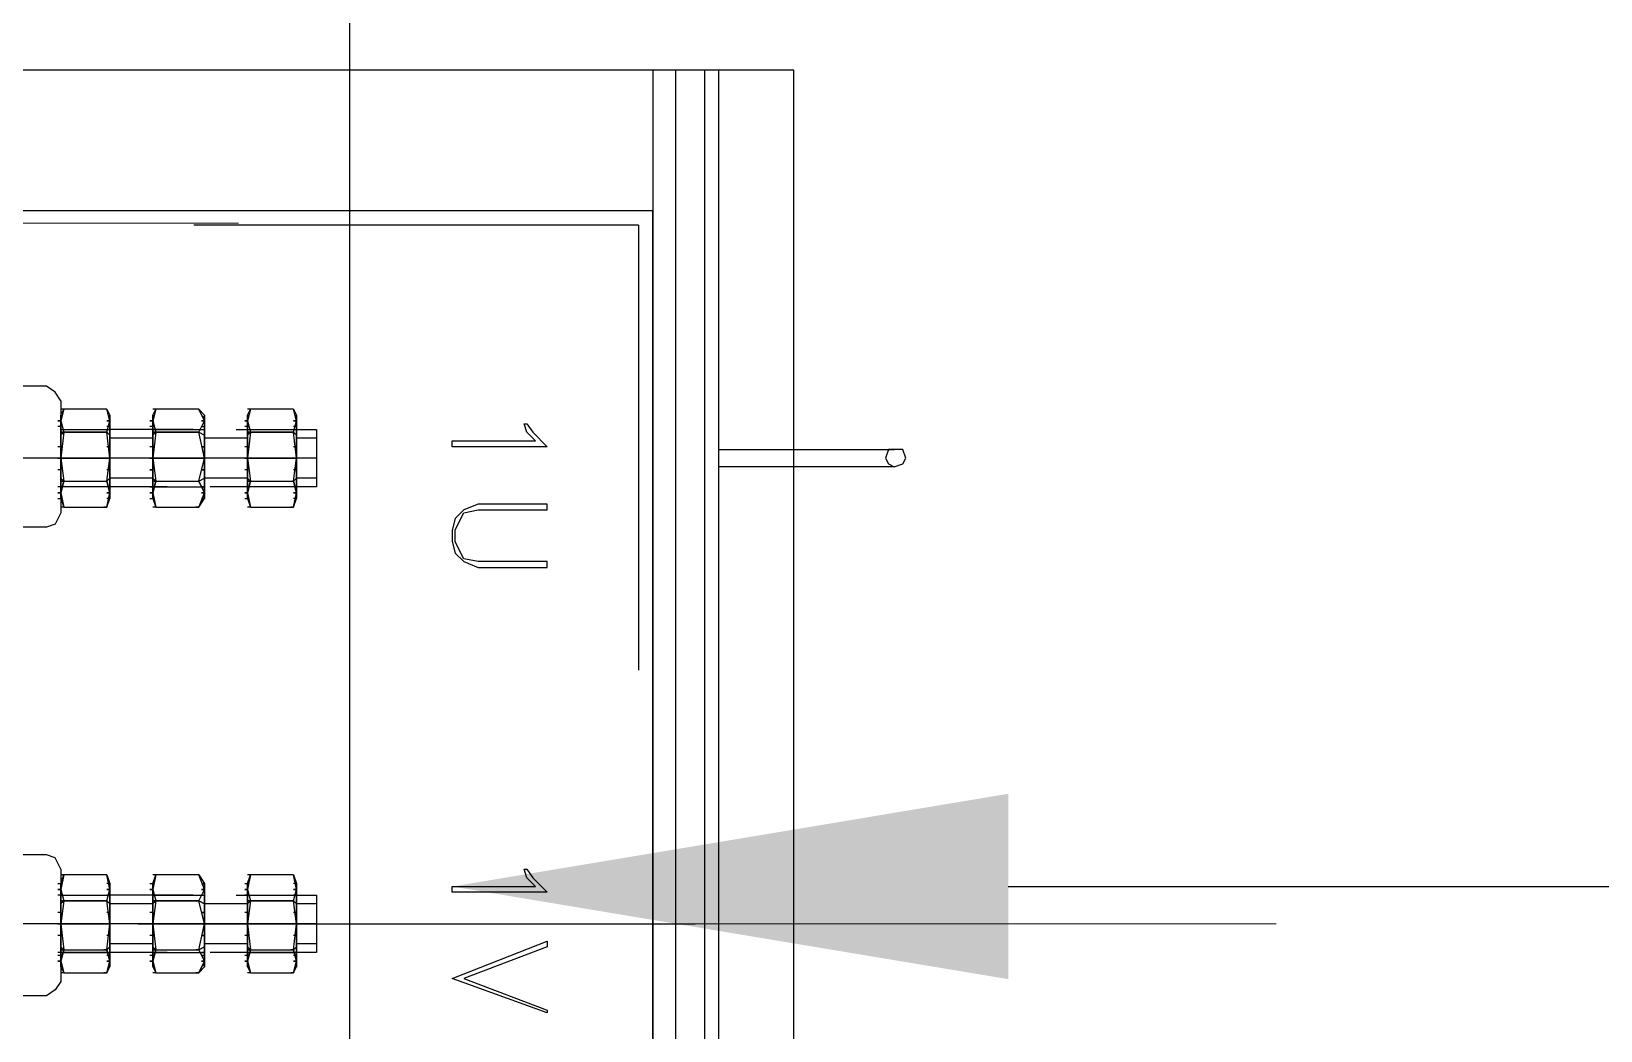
# Model space of a CAD drawing. Header units: metres. Extents: x 532315 to 532639, y 2674519 to 2674914.
# Drawn here: x 532472.6417 to 532472.9945, y 2674737.8786 to 2674738.1032 of the extents above; entities that cross this region are included whole.
import ezdxf

# ---------------------------------------------------------------- set-up
doc = ezdxf.new("R2010")
doc.units = ezdxf.units.M
doc.header["$MEASUREMENT"] = 0
doc.linetypes.add('CENTER2', pattern=[1.125, 0.75, -0.125, 0.125, -0.125])
doc.linetypes.add('PDF_IMPORT', pattern=[1, 0.8, -0.2])
doc.layers.add('IDT', color=7, linetype='Continuous')

# ---------------------------------------------------------------- blocks, each defined once
blk = doc.blocks.new('IDT')
at = {"layer": 'IDT', "color": 7}
blk.add_line((26.60598, 21.66041), (26.60598, 20.86041), dxfattribs=at)
at = {"layer": 'IDT', "color": 0, "lineweight": 25}
for p, q in [((26.50618, 21.45232), (26.50618, 21.0685)), ((26.52298, 21.45232), (26.52298, 21.0685)), ((26.52621, 21.0685), (26.52621, 21.45232)), ((26.53267, 21.45232), (26.53267, 21.0685)), ((26.53784, 21.0685), (26.53784, 21.45232)), ((26.53784, 21.4213), (26.53784, 21.10016)), ((26.56161, 21.27979), (26.56161, 21.28044)), ((26.56161, 21.28044), (26.58294, 21.27269)), ((26.58035, 21.27269), (26.56161, 21.27979)), ((26.67224, 21.27527), (26.67418, 21.27656)), ((26.67418, 21.27656), (26.68387, 21.27656)), ((26.58294, 21.27269), (26.56161, 21.26429)), ((26.56161, 21.26558), (26.58035, 21.27269)), ((26.67095, 21.27333), (26.67224, 21.27527)), ((26.67095, 21.26429), (26.67095, 21.27333)), ((26.61861, 21.27139), (26.61796, 21.26881)), ((26.61796, 21.26881), (26.61861, 21.27139)), ((26.61861, 21.27139), (26.61796, 21.2701)), ((26.61796, 21.2701), (26.61796, 21.26946)), ((26.61796, 21.26881), (26.61796, 21.2701)), ((26.61796, 21.2701), (26.61796, 21.26881)), ((26.61796, 21.2701), (26.61796, 21.26946)), ((26.61796, 21.26881), (26.61861, 21.26622)), ((26.61861, 21.26622), (26.61796, 21.26881)), ((26.61796, 21.26558), (26.61796, 21.26881)), ((26.61796, 21.26881), (26.61796, 21.26558)), ((26.61861, 21.26881), (26.61796, 21.26881)), ((26.61796, 21.26881), (26.61861, 21.26881)), ((26.6283, 21.27139), (26.61861, 21.27139)), ((26.61861, 21.27139), (26.61926, 21.27139)), ((26.62895, 21.26881), (26.6283, 21.27139)), ((26.62895, 21.2701), (26.6283, 21.27139)), ((26.6283, 21.27139), (26.62895, 21.26881)), ((26.6283, 21.27139), (26.62895, 21.27139)), ((26.6283, 21.26622), (26.62895, 21.26881)), ((26.62895, 21.26881), (26.6283, 21.26622)), ((26.62895, 21.26946), (26.62895, 21.2701)), ((26.62895, 21.26881), (26.62895, 21.2701)), ((26.62895, 21.2701), (26.62895, 21.26881)), ((26.62895, 21.2701), (26.62895, 21.26946)), ((26.62895, 21.26558), (26.62895, 21.26881)), ((26.62895, 21.26881), (26.62895, 21.26558)), ((26.62959, 21.26881), (26.62895, 21.26881)), ((26.62895, 21.26881), (26.62959, 21.26881)), ((26.63993, 21.27139), (26.63864, 21.26881)), ((26.63864, 21.26881), (26.63993, 21.27139)), ((26.63993, 21.27139), (26.63864, 21.2701)), ((26.63864, 21.26881), (26.63864, 21.2701)), ((26.63864, 21.2701), (26.63864, 21.26881)), ((26.63864, 21.26946), (26.63929, 21.2701)), ((26.63929, 21.2701), (26.63864, 21.26946)), ((26.63864, 21.26881), (26.63993, 21.26622)), ((26.63993, 21.26622), (26.63864, 21.26881)), ((26.63864, 21.26558), (26.63864, 21.26881)), ((26.63864, 21.26881), (26.63864, 21.26558)), ((26.63929, 21.26881), (26.63864, 21.26881)), ((26.63864, 21.26881), (26.63929, 21.26881)), ((26.64962, 21.27139), (26.63993, 21.27139)), ((26.63993, 21.27139), (26.64058, 21.27139)), ((26.65027, 21.26881), (26.64962, 21.27139)), ((26.65027, 21.2701), (26.64962, 21.27139)), ((26.64962, 21.27139), (26.65027, 21.26881)), ((26.64962, 21.27139), (26.65027, 21.27139)), ((26.64962, 21.26622), (26.65027, 21.26881)), ((26.65027, 21.26881), (26.64962, 21.26622)), ((26.65027, 21.26946), (26.65027, 21.2701)), ((26.65027, 21.26881), (26.65027, 21.2701)), ((26.65027, 21.2701), (26.65027, 21.26881)), ((26.65027, 21.2701), (26.65027, 21.26946)), ((26.65027, 21.26558), (26.65027, 21.26881)), ((26.65027, 21.26881), (26.65027, 21.26558)), ((26.65092, 21.26881), (26.65027, 21.26881)), ((26.65027, 21.26881), (26.65092, 21.26881)), ((26.66061, 21.27139), (26.65996, 21.26881)), ((26.65996, 21.26881), (26.66061, 21.27139)), ((26.66061, 21.27139), (26.65996, 21.2701)), ((26.65996, 21.2701), (26.65996, 21.26946)), ((26.65996, 21.26881), (26.65996, 21.2701)), ((26.65996, 21.2701), (26.65996, 21.26881)), ((26.65996, 21.2701), (26.65996, 21.26946)), ((26.65996, 21.26881), (26.66061, 21.26622)), ((26.66061, 21.26622), (26.65996, 21.26881)), ((26.65996, 21.26558), (26.65996, 21.26881)), ((26.65996, 21.26881), (26.65996, 21.26558)), ((26.66061, 21.26881), (26.65996, 21.26881)), ((26.65996, 21.26881), (26.66061, 21.26881)), ((26.6703, 21.27139), (26.66061, 21.27139)), ((26.66061, 21.27139), (26.66126, 21.27139)), ((26.67095, 21.26881), (26.6703, 21.27139)), ((26.67095, 21.2701), (26.6703, 21.27139)), ((26.6703, 21.27139), (26.67095, 21.26881)), ((26.6703, 21.27139), (26.67095, 21.27139)), ((26.6703, 21.26622), (26.67095, 21.26881)), ((26.67095, 21.26881), (26.6703, 21.26622)), ((26.67095, 21.26946), (26.67095, 21.2701)), ((26.67095, 21.26881), (26.67095, 21.2701)), ((26.67095, 21.2701), (26.67095, 21.26881)), ((26.67095, 21.2701), (26.67095, 21.26946)), ((26.67095, 21.26558), (26.67095, 21.26881)), ((26.67095, 21.26881), (26.67095, 21.26558)), ((26.67159, 21.26881), (26.67095, 21.26881)), ((26.67095, 21.26881), (26.67159, 21.26881)), ((26.56161, 21.26429), (26.56161, 21.26558)), ((26.61344, 21.25395), (26.61344, 21.26687)), ((26.61344, 21.26687), (26.63735, 21.26687)), ((26.61796, 21.26752), (26.61861, 21.26752)), ((26.61796, 21.26752), (26.61861, 21.26752)), ((26.61796, 21.26687), (26.61796, 21.26622)), ((26.61796, 21.26622), (26.61796, 21.26687)), ((26.62895, 21.26687), (26.61796, 21.26687)), ((26.61796, 21.26687), (26.61861, 21.26687)), ((26.61861, 21.26622), (26.61796, 21.26041)), ((26.61861, 21.26622), (26.61796, 21.26041)), ((26.61796, 21.26622), (26.61796, 21.26364)), ((26.61796, 21.26364), (26.61796, 21.26622)), ((26.61796, 21.26558), (26.61861, 21.26622)), ((26.61861, 21.26622), (26.61796, 21.26558)), ((26.61796, 21.26041), (26.61796, 21.26558)), ((26.61796, 21.26558), (26.61796, 21.26041)), ((26.6283, 21.26622), (26.61861, 21.26622)), ((26.6283, 21.26622), (26.61861, 21.26622)), ((26.61861, 21.26622), (26.61926, 21.26622)), ((26.62895, 21.26041), (26.6283, 21.26622)), ((26.62895, 21.26041), (26.6283, 21.26622)), ((26.6283, 21.26622), (26.62895, 21.26558)), ((26.6283, 21.26622), (26.62895, 21.26558)), ((26.62895, 21.26622), (26.6283, 21.26622)), ((26.6283, 21.26622), (26.62895, 21.26622)), ((26.62895, 21.26752), (26.62959, 21.26752)), ((26.62895, 21.26752), (26.62959, 21.26752)), ((26.62895, 21.26622), (26.62895, 21.26687)), ((26.62895, 21.26687), (26.62895, 21.26622)), ((26.62895, 21.26687), (26.62959, 21.26687)), ((26.62895, 21.26364), (26.62895, 21.26622)), ((26.62895, 21.26622), (26.62895, 21.26364)), ((26.62895, 21.26041), (26.62895, 21.26558)), ((26.62895, 21.26558), (26.62895, 21.26041)), ((26.63864, 21.26752), (26.63929, 21.26752)), ((26.63929, 21.26752), (26.63864, 21.26752)), ((26.63864, 21.26687), (26.63864, 21.26622)), ((26.63864, 21.26622), (26.63864, 21.26687)), ((26.65027, 21.26687), (26.63864, 21.26687)), ((26.63864, 21.26687), (26.63929, 21.26687)), ((26.63993, 21.26622), (26.63864, 21.26041)), ((26.63993, 21.26622), (26.63864, 21.26041)), ((26.63864, 21.26622), (26.63864, 21.26364)), ((26.63864, 21.26364), (26.63864, 21.26622)), ((26.63864, 21.26558), (26.63993, 21.26622)), ((26.63993, 21.26622), (26.63864, 21.26558)), ((26.63864, 21.26041), (26.63864, 21.26558)), ((26.63864, 21.26558), (26.63864, 21.26041)), ((26.64962, 21.26622), (26.63993, 21.26622)), ((26.64962, 21.26622), (26.63993, 21.26622)), ((26.63993, 21.26622), (26.64058, 21.26622)), ((26.64704, 21.26687), (26.67095, 21.26687)), ((26.65027, 21.26041), (26.64962, 21.26622)), ((26.65027, 21.26041), (26.64962, 21.26622)), ((26.64962, 21.26622), (26.65027, 21.26558)), ((26.64962, 21.26622), (26.65027, 21.26558)), ((26.65027, 21.26622), (26.64962, 21.26622)), ((26.64962, 21.26622), (26.65027, 21.26622)), ((26.65027, 21.26752), (26.65092, 21.26752)), ((26.65027, 21.26752), (26.65092, 21.26752)), ((26.65027, 21.26622), (26.65027, 21.26687)), ((26.65027, 21.26687), (26.65027, 21.26622)), ((26.65027, 21.26687), (26.65092, 21.26687)), ((26.65027, 21.26364), (26.65027, 21.26622)), ((26.65027, 21.26622), (26.65027, 21.26364)), ((26.65027, 21.26041), (26.65027, 21.26558)), ((26.65027, 21.26558), (26.65027, 21.26041)), ((26.65996, 21.26752), (26.66061, 21.26752)), ((26.65996, 21.26752), (26.66061, 21.26752)), ((26.65996, 21.26687), (26.65996, 21.26622)), ((26.65996, 21.26622), (26.65996, 21.26687)), ((26.67095, 21.26687), (26.65996, 21.26687)), ((26.65996, 21.26687), (26.66061, 21.26687)), ((26.66061, 21.26622), (26.65996, 21.26041)), ((26.66061, 21.26622), (26.65996, 21.26041)), ((26.65996, 21.26622), (26.65996, 21.26364)), ((26.65996, 21.26364), (26.65996, 21.26622)), ((26.65996, 21.26558), (26.66061, 21.26622)), ((26.66061, 21.26622), (26.65996, 21.26558)), ((26.65996, 21.26041), (26.65996, 21.26558)), ((26.65996, 21.26558), (26.65996, 21.26041)), ((26.6703, 21.26622), (26.66061, 21.26622)), ((26.6703, 21.26622), (26.66061, 21.26622)), ((26.66061, 21.26622), (26.66126, 21.26622)), ((26.67095, 21.26041), (26.6703, 21.26622)), ((26.67095, 21.26041), (26.6703, 21.26622)), ((26.6703, 21.26622), (26.67095, 21.26558)), ((26.6703, 21.26622), (26.67095, 21.26558)), ((26.67095, 21.26622), (26.6703, 21.26622)), ((26.6703, 21.26622), (26.67095, 21.26622)), ((26.67095, 21.26752), (26.67159, 21.26752)), ((26.67095, 21.26752), (26.67159, 21.26752)), ((26.67095, 21.26622), (26.67095, 21.26687)), ((26.67095, 21.26687), (26.67095, 21.26622)), ((26.67095, 21.26687), (26.67159, 21.26687)), ((26.67095, 21.26364), (26.67095, 21.26622)), ((26.67095, 21.26622), (26.67095, 21.26364)), ((26.67095, 21.26041), (26.67095, 21.26558)), ((26.67095, 21.26558), (26.67095, 21.26041)), ((26.61344, 21.26493), (26.61796, 21.26493)), ((26.61796, 21.26364), (26.61796, 21.26041)), ((26.61796, 21.26041), (26.61796, 21.26364)), ((26.61796, 21.26299), (26.61861, 21.26299)), ((26.62895, 21.26493), (26.63864, 21.26493)), ((26.62895, 21.26041), (26.62895, 21.26364)), ((26.62895, 21.26364), (26.62895, 21.26041)), ((26.62895, 21.26299), (26.62959, 21.26299)), ((26.62895, 21.26299), (26.62959, 21.26299)), ((26.63864, 21.26364), (26.63864, 21.26041)), ((26.63864, 21.26041), (26.63864, 21.26364)), ((26.63929, 21.26299), (26.63864, 21.26299)), ((26.63864, 21.26299), (26.63929, 21.26299)), ((26.65027, 21.26493), (26.65996, 21.26493)), ((26.65027, 21.26041), (26.65027, 21.26364)), ((26.65027, 21.26364), (26.65027, 21.26041)), ((26.65027, 21.26299), (26.65092, 21.26299)), ((26.65027, 21.26299), (26.65092, 21.26299)), ((26.65996, 21.26364), (26.65996, 21.26041)), ((26.65996, 21.26041), (26.65996, 21.26364)), ((26.65996, 21.26299), (26.66061, 21.26299)), ((26.67095, 21.26041), (26.67095, 21.26364)), ((26.67095, 21.26364), (26.67095, 21.26041)), ((26.67095, 21.26299), (26.67159, 21.26299)), ((26.67095, 21.26299), (26.67159, 21.26299)), ((26.61796, 21.26041), (26.61861, 21.25524)), ((26.61796, 21.26041), (26.61861, 21.25524)), ((26.61796, 21.25589), (26.61796, 21.26041)), ((26.61796, 21.26041), (26.61796, 21.25589)), ((26.61796, 21.26041), (26.61796, 21.25718)), ((26.61796, 21.25718), (26.61796, 21.26041)), ((26.61796, 21.26041), (26.62895, 21.26041)), ((26.62895, 21.26041), (26.61796, 21.26041)), ((26.61796, 21.26041), (26.61861, 21.26041)), ((26.6283, 21.25524), (26.62895, 21.26041)), ((26.6283, 21.25524), (26.62895, 21.26041)), ((26.62895, 21.26041), (26.62895, 21.25589)), ((26.62895, 21.25589), (26.62895, 21.26041)), ((26.62895, 21.25718), (26.62895, 21.26041)), ((26.62895, 21.26041), (26.62895, 21.25718)), ((26.62959, 21.26041), (26.62895, 21.26041)), ((26.62895, 21.26041), (26.62959, 21.26041)), ((26.63864, 21.26041), (26.63993, 21.25524)), ((26.63864, 21.26041), (26.63993, 21.25524)), ((26.63864, 21.25589), (26.63864, 21.26041)), ((26.63864, 21.26041), (26.63864, 21.25589)), ((26.63864, 21.26041), (26.63864, 21.25718)), ((26.63864, 21.25718), (26.63864, 21.26041)), ((26.63864, 21.26041), (26.65027, 21.26041)), ((26.65027, 21.26041), (26.63864, 21.26041)), ((26.63864, 21.26041), (26.63929, 21.26041)), ((26.64962, 21.25524), (26.65027, 21.26041)), ((26.64962, 21.25524), (26.65027, 21.26041)), ((26.65027, 21.26041), (26.65027, 21.25589)), ((26.65027, 21.25589), (26.65027, 21.26041)), ((26.65027, 21.25718), (26.65027, 21.26041)), ((26.65027, 21.26041), (26.65027, 21.25718)), ((26.65092, 21.26041), (26.65027, 21.26041)), ((26.65027, 21.26041), (26.65092, 21.26041)), ((26.65996, 21.26041), (26.66061, 21.25524)), ((26.65996, 21.26041), (26.66061, 21.25524)), ((26.65996, 21.25589), (26.65996, 21.26041)), ((26.65996, 21.26041), (26.65996, 21.25589)), ((26.65996, 21.26041), (26.65996, 21.25718)), ((26.65996, 21.25718), (26.65996, 21.26041)), ((26.65996, 21.26041), (26.67095, 21.26041)), ((26.67095, 21.26041), (26.65996, 21.26041)), ((26.65996, 21.26041), (26.66061, 21.26041)), ((26.6703, 21.25524), (26.67095, 21.26041)), ((26.6703, 21.25524), (26.67095, 21.26041)), ((26.67095, 21.26041), (26.67095, 21.25589)), ((26.67095, 21.25589), (26.67095, 21.26041)), ((26.67095, 21.25718), (26.67095, 21.26041)), ((26.67095, 21.26041), (26.67095, 21.25718)), ((26.67159, 21.26041), (26.67095, 21.26041)), ((26.67095, 21.26041), (26.67159, 21.26041)), ((26.61344, 21.25589), (26.61796, 21.25589)), ((26.61796, 21.25782), (26.61861, 21.25782)), ((26.61796, 21.25718), (26.61796, 21.25524)), ((26.61796, 21.25524), (26.61796, 21.25718)), ((26.61796, 21.25266), (26.61796, 21.25589)), ((26.61796, 21.25589), (26.61796, 21.25266)), ((26.61796, 21.25589), (26.61861, 21.25524)), ((26.61861, 21.25524), (26.61796, 21.25589)), ((26.61861, 21.25524), (26.61796, 21.25266)), ((26.61861, 21.25524), (26.61796, 21.25266)), ((26.61796, 21.25524), (26.61796, 21.25395)), ((26.61796, 21.25395), (26.61796, 21.25524)), ((26.6283, 21.25524), (26.61861, 21.25524)), ((26.61861, 21.25524), (26.6283, 21.25524)), ((26.61861, 21.25524), (26.61926, 21.25524)), ((26.61861, 21.25524), (26.61926, 21.25524)), ((26.6283, 21.25524), (26.62895, 21.25589)), ((26.6283, 21.25524), (26.62895, 21.25589)), ((26.62895, 21.25266), (26.6283, 21.25524)), ((26.62895, 21.25266), (26.6283, 21.25524)), ((26.62895, 21.25524), (26.6283, 21.25524)), ((26.6283, 21.25524), (26.62895, 21.25524)), ((26.62895, 21.25782), (26.62959, 21.25782)), ((26.62895, 21.25782), (26.62959, 21.25782)), ((26.62895, 21.25524), (26.62895, 21.25718)), ((26.62895, 21.25718), (26.62895, 21.25524)), ((26.62895, 21.25589), (26.62895, 21.25266)), ((26.62895, 21.25266), (26.62895, 21.25589)), ((26.62895, 21.25589), (26.63864, 21.25589)), ((26.62895, 21.25395), (26.62895, 21.25524)), ((26.62895, 21.25524), (26.62895, 21.25395)), ((26.63929, 21.25782), (26.63864, 21.25782)), ((26.63864, 21.25782), (26.63929, 21.25782)), ((26.63864, 21.25718), (26.63864, 21.25524)), ((26.63864, 21.25524), (26.63864, 21.25718)), ((26.63864, 21.25266), (26.63864, 21.25589)), ((26.63864, 21.25589), (26.63864, 21.25266)), ((26.63864, 21.25589), (26.63993, 21.25524)), ((26.63993, 21.25524), (26.63864, 21.25589)), ((26.63993, 21.25524), (26.63864, 21.25266)), ((26.63993, 21.25524), (26.63864, 21.25266)), ((26.63864, 21.25524), (26.63864, 21.25395)), ((26.63864, 21.25395), (26.63864, 21.25524)), ((26.64962, 21.25524), (26.63993, 21.25524)), ((26.63993, 21.25524), (26.64962, 21.25524)), ((26.63993, 21.25524), (26.64058, 21.25524)), ((26.63993, 21.25524), (26.64058, 21.25524)), ((26.64962, 21.25524), (26.65027, 21.25589)), ((26.64962, 21.25524), (26.65027, 21.25589)), ((26.65027, 21.25266), (26.64962, 21.25524)), ((26.65027, 21.25266), (26.64962, 21.25524)), ((26.65027, 21.25524), (26.64962, 21.25524)), ((26.64962, 21.25524), (26.65027, 21.25524)), ((26.65027, 21.25782), (26.65092, 21.25782)), ((26.65027, 21.25782), (26.65092, 21.25782)), ((26.65027, 21.25524), (26.65027, 21.25718)), ((26.65027, 21.25718), (26.65027, 21.25524)), ((26.65027, 21.25589), (26.65027, 21.25266)), ((26.65027, 21.25266), (26.65027, 21.25589)), ((26.65027, 21.25589), (26.65996, 21.25589)), ((26.65027, 21.25395), (26.65027, 21.25524)), ((26.65027, 21.25524), (26.65027, 21.25395)), ((26.65996, 21.25782), (26.66061, 21.25782)), ((26.65996, 21.25718), (26.65996, 21.25524)), ((26.65996, 21.25524), (26.65996, 21.25718)), ((26.65996, 21.25266), (26.65996, 21.25589)), ((26.65996, 21.25589), (26.65996, 21.25266)), ((26.65996, 21.25589), (26.66061, 21.25524)), ((26.66061, 21.25524), (26.65996, 21.25589)), ((26.66061, 21.25524), (26.65996, 21.25266)), ((26.66061, 21.25524), (26.65996, 21.25266)), ((26.65996, 21.25524), (26.65996, 21.25395)), ((26.65996, 21.25395), (26.65996, 21.25524)), ((26.6703, 21.25524), (26.66061, 21.25524)), ((26.66061, 21.25524), (26.6703, 21.25524)), ((26.66061, 21.25524), (26.66126, 21.25524)), ((26.66061, 21.25524), (26.66126, 21.25524)), ((26.6703, 21.25524), (26.67095, 21.25589)), ((26.6703, 21.25524), (26.67095, 21.25589)), ((26.67095, 21.25266), (26.6703, 21.25524)), ((26.67095, 21.25266), (26.6703, 21.25524)), ((26.67095, 21.25524), (26.6703, 21.25524)), ((26.6703, 21.25524), (26.67095, 21.25524)), ((26.67095, 21.25782), (26.67159, 21.25782)), ((26.67095, 21.25782), (26.67159, 21.25782)), ((26.67095, 21.25524), (26.67095, 21.25718)), ((26.67095, 21.25718), (26.67095, 21.25524)), ((26.67095, 21.24813), (26.67095, 21.25718)), ((26.67095, 21.25589), (26.67095, 21.25266)), ((26.67095, 21.25266), (26.67095, 21.25589)), ((26.67095, 21.25395), (26.67095, 21.25524)), ((26.67095, 21.25524), (26.67095, 21.25395)), ((26.56484, 21.25007), (26.56161, 21.2533)), ((26.56161, 21.2533), (26.58294, 21.2533)), ((26.58294, 21.25201), (26.5642, 21.25201)), ((26.5642, 21.25201), (26.56614, 21.25007)), ((26.58294, 21.2533), (26.58294, 21.25201)), ((26.63153, 21.25395), (26.61344, 21.25395)), ((26.61796, 21.25395), (26.61861, 21.25395)), ((26.61796, 21.25395), (26.61861, 21.25395)), ((26.62895, 21.25395), (26.61796, 21.25395)), ((26.61796, 21.25266), (26.61861, 21.24942)), ((26.61796, 21.25266), (26.61861, 21.24942)), ((26.61796, 21.25266), (26.61796, 21.25136)), ((26.61796, 21.25136), (26.61796, 21.25266)), ((26.61861, 21.25266), (26.61796, 21.25266)), ((26.61796, 21.25266), (26.61861, 21.25266)), ((26.61861, 21.24942), (26.61796, 21.25136)), ((26.61796, 21.25136), (26.61861, 21.25136)), ((26.6283, 21.24942), (26.62895, 21.25266)), ((26.6283, 21.24942), (26.62895, 21.25266)), ((26.62895, 21.25136), (26.6283, 21.24942)), ((26.62895, 21.25395), (26.62959, 21.25395)), ((26.62895, 21.25395), (26.62959, 21.25395)), ((26.62895, 21.25266), (26.62895, 21.25136)), ((26.62895, 21.25136), (26.62895, 21.25266)), ((26.62959, 21.25266), (26.62895, 21.25266)), ((26.62895, 21.25266), (26.62959, 21.25266)), ((26.62959, 21.25136), (26.62895, 21.25136)), ((26.63929, 21.25395), (26.63864, 21.25395)), ((26.63929, 21.25395), (26.63864, 21.25395)), ((26.65027, 21.25395), (26.63864, 21.25395)), ((26.63864, 21.25266), (26.63993, 21.24942)), ((26.63864, 21.25266), (26.63993, 21.24942)), ((26.63864, 21.25266), (26.63864, 21.25136)), ((26.63864, 21.25136), (26.63864, 21.25266)), ((26.63929, 21.25266), (26.63864, 21.25266)), ((26.63864, 21.25266), (26.63929, 21.25266)), ((26.63993, 21.24942), (26.63864, 21.25136)), ((26.63864, 21.25136), (26.63929, 21.25136)), ((26.63929, 21.25136), (26.63864, 21.25136)), ((26.64122, 21.25395), (26.65996, 21.25395)), ((26.64962, 21.24942), (26.65027, 21.25266)), ((26.64962, 21.24942), (26.65027, 21.25266)), ((26.65027, 21.25136), (26.64962, 21.24942)), ((26.65027, 21.25395), (26.65092, 21.25395)), ((26.65027, 21.25395), (26.65092, 21.25395)), ((26.65027, 21.25266), (26.65027, 21.25136)), ((26.65027, 21.25136), (26.65027, 21.25266)), ((26.65092, 21.25266), (26.65027, 21.25266)), ((26.65027, 21.25266), (26.65092, 21.25266)), ((26.65092, 21.25136), (26.65027, 21.25136)), ((26.65996, 21.25395), (26.66061, 21.25395)), ((26.65996, 21.25395), (26.66061, 21.25395)), ((26.67095, 21.25395), (26.65996, 21.25395)), ((26.65996, 21.25266), (26.66061, 21.24942)), ((26.65996, 21.25266), (26.66061, 21.24942)), ((26.65996, 21.25266), (26.65996, 21.25136)), ((26.65996, 21.25136), (26.65996, 21.25266)), ((26.66061, 21.25266), (26.65996, 21.25266)), ((26.65996, 21.25266), (26.66061, 21.25266)), ((26.66061, 21.24942), (26.65996, 21.25136)), ((26.65996, 21.25136), (26.66061, 21.25136)), ((26.6703, 21.24942), (26.67095, 21.25266)), ((26.6703, 21.24942), (26.67095, 21.25266)), ((26.67095, 21.25136), (26.6703, 21.24942)), ((26.67095, 21.25395), (26.67159, 21.25395)), ((26.67095, 21.25395), (26.67159, 21.25395)), ((26.67095, 21.25266), (26.67095, 21.25136)), ((26.67095, 21.25136), (26.67095, 21.25266)), ((26.67159, 21.25266), (26.67095, 21.25266)), ((26.67095, 21.25266), (26.67159, 21.25266)), ((26.67159, 21.25136), (26.67095, 21.25136)), ((26.56614, 21.24813), (26.56484, 21.25007)), ((26.56614, 21.25007), (26.56678, 21.24813)), ((26.56678, 21.24813), (26.56614, 21.24813)), ((26.61861, 21.24942), (26.6283, 21.24942)), ((26.61861, 21.24942), (26.61926, 21.24942)), ((26.6283, 21.24942), (26.62895, 21.24942)), ((26.63993, 21.24942), (26.64962, 21.24942)), ((26.63993, 21.24942), (26.64058, 21.24942)), ((26.64962, 21.24942), (26.65027, 21.24942)), ((26.66061, 21.24942), (26.6703, 21.24942)), ((26.66061, 21.24942), (26.66126, 21.24942)), ((26.6703, 21.24942), (26.67095, 21.24942)), ((26.67095, 21.24813), (26.67224, 21.24555)), ((26.67224, 21.24555), (26.67418, 21.2449)), ((26.67418, 21.2449), (26.68387, 21.2449)), ((26.56161, 21.18029), (26.56161, 21.17899)), ((26.57712, 21.18029), (26.56161, 21.18029)), ((26.56161, 21.17899), (26.57712, 21.17899)), ((26.58035, 21.17899), (26.57712, 21.18029)), ((26.57712, 21.17899), (26.58035, 21.17835)), ((26.58229, 21.17706), (26.58035, 21.17899)), ((26.58035, 21.17835), (26.581, 21.17706)), ((26.581, 21.17706), (26.58229, 21.17447)), ((26.58294, 21.17447), (26.58229, 21.17706)), ((26.58229, 21.17447), (26.58229, 21.17189)), ((26.58294, 21.17189), (26.58294, 21.17447)), ((26.58229, 21.17189), (26.581, 21.1693)), ((26.58229, 21.1693), (26.58294, 21.17189)), ((26.67095, 21.16801), (26.67224, 21.17059)), ((26.67224, 21.17059), (26.67418, 21.17124)), ((26.67418, 21.17124), (26.68387, 21.17124)), ((26.57712, 21.16736), (26.56161, 21.16736)), ((26.56161, 21.16736), (26.56161, 21.16607)), ((26.58035, 21.16801), (26.57712, 21.16736)), ((26.57712, 21.16607), (26.58035, 21.16736)), ((26.581, 21.1693), (26.58035, 21.16801)), ((26.58035, 21.16736), (26.58229, 21.1693)), ((26.61861, 21.16672), (26.61796, 21.16349)), ((26.61796, 21.16349), (26.61861, 21.16672)), ((26.61861, 21.16672), (26.61796, 21.16478)), ((26.6283, 21.16672), (26.61861, 21.16672)), ((26.61861, 21.16672), (26.61926, 21.16672)), ((26.62895, 21.16349), (26.6283, 21.16672)), ((26.62895, 21.16478), (26.6283, 21.16672)), ((26.6283, 21.16672), (26.62895, 21.16349)), ((26.6283, 21.16672), (26.62895, 21.16672)), ((26.63993, 21.16672), (26.63864, 21.16349)), ((26.63864, 21.16349), (26.63993, 21.16672)), ((26.63993, 21.16672), (26.63864, 21.16478)), ((26.64962, 21.16672), (26.63993, 21.16672)), ((26.63993, 21.16672), (26.64058, 21.16672)), ((26.65027, 21.16349), (26.64962, 21.16672)), ((26.65027, 21.16478), (26.64962, 21.16672)), ((26.64962, 21.16672), (26.65027, 21.16349)), ((26.64962, 21.16672), (26.65027, 21.16672)), ((26.66061, 21.16672), (26.65996, 21.16349)), ((26.65996, 21.16349), (26.66061, 21.16672)), ((26.66061, 21.16672), (26.65996, 21.16478)), ((26.6703, 21.16672), (26.66061, 21.16672)), ((26.66061, 21.16672), (26.66126, 21.16672)), ((26.67095, 21.16349), (26.6703, 21.16672)), ((26.67095, 21.16478), (26.6703, 21.16672)), ((26.6703, 21.16672), (26.67095, 21.16349)), ((26.6703, 21.16672), (26.67095, 21.16672)), ((26.67095, 21.15896), (26.67095, 21.16801)), ((26.56161, 21.16607), (26.57712, 21.16607)), ((26.61796, 21.16478), (26.61861, 21.16478)), ((26.61796, 21.16349), (26.61796, 21.16478)), ((26.61796, 21.16478), (26.61796, 21.16349)), ((26.61796, 21.16349), (26.61861, 21.1609)), ((26.61861, 21.1609), (26.61796, 21.16349)), ((26.61796, 21.16026), (26.61796, 21.16349)), ((26.61796, 21.16349), (26.61796, 21.16026)), ((26.61861, 21.16349), (26.61796, 21.16349)), ((26.61796, 21.16349), (26.61861, 21.16349)), ((26.6283, 21.1609), (26.62895, 21.16349)), ((26.62895, 21.16349), (26.6283, 21.1609)), ((26.62959, 21.16478), (26.62895, 21.16478)), ((26.62895, 21.16349), (26.62895, 21.16478)), ((26.62895, 21.16478), (26.62895, 21.16349)), ((26.62895, 21.16026), (26.62895, 21.16349)), ((26.62895, 21.16349), (26.62895, 21.16026)), ((26.62959, 21.16349), (26.62895, 21.16349)), ((26.62895, 21.16349), (26.62959, 21.16349)), ((26.63864, 21.16478), (26.63929, 21.16478)), ((26.63929, 21.16478), (26.63864, 21.16478)), ((26.63864, 21.16349), (26.63864, 21.16478)), ((26.63864, 21.16478), (26.63864, 21.16349)), ((26.63864, 21.16349), (26.63993, 21.1609)), ((26.63993, 21.1609), (26.63864, 21.16349)), ((26.63864, 21.16026), (26.63864, 21.16349)), ((26.63864, 21.16349), (26.63864, 21.16026)), ((26.63929, 21.16349), (26.63864, 21.16349)), ((26.63864, 21.16349), (26.63929, 21.16349)), ((26.64962, 21.1609), (26.65027, 21.16349)), ((26.65027, 21.16349), (26.64962, 21.1609)), ((26.65092, 21.16478), (26.65027, 21.16478)), ((26.65027, 21.16349), (26.65027, 21.16478)), ((26.65027, 21.16478), (26.65027, 21.16349)), ((26.65027, 21.16026), (26.65027, 21.16349)), ((26.65027, 21.16349), (26.65027, 21.16026)), ((26.65092, 21.16349), (26.65027, 21.16349)), ((26.65027, 21.16349), (26.65092, 21.16349)), ((26.65996, 21.16478), (26.66061, 21.16478)), ((26.65996, 21.16349), (26.65996, 21.16478)), ((26.65996, 21.16478), (26.65996, 21.16349)), ((26.65996, 21.16349), (26.66061, 21.1609)), ((26.66061, 21.1609), (26.65996, 21.16349)), ((26.65996, 21.16026), (26.65996, 21.16349)), ((26.65996, 21.16349), (26.65996, 21.16026)), ((26.66061, 21.16349), (26.65996, 21.16349)), ((26.65996, 21.16349), (26.66061, 21.16349)), ((26.6703, 21.1609), (26.67095, 21.16349)), ((26.67095, 21.16349), (26.6703, 21.1609)), ((26.67159, 21.16478), (26.67095, 21.16478)), ((26.67095, 21.16349), (26.67095, 21.16478)), ((26.67095, 21.16478), (26.67095, 21.16349)), ((26.67095, 21.16026), (26.67095, 21.16349)), ((26.67095, 21.16349), (26.67095, 21.16026)), ((26.67159, 21.16349), (26.67095, 21.16349)), ((26.67095, 21.16349), (26.67159, 21.16349)), ((26.61344, 21.14927), (26.61344, 21.16219)), ((26.61344, 21.16219), (26.63735, 21.16219)), ((26.61344, 21.16026), (26.61796, 21.16026)), ((26.61796, 21.16219), (26.61796, 21.1609)), ((26.61796, 21.1609), (26.61796, 21.16219)), ((26.61796, 21.16219), (26.61861, 21.16219)), ((26.61796, 21.16219), (26.61861, 21.16219)), ((26.61796, 21.16219), (26.62895, 21.16219)), ((26.61796, 21.16219), (26.61861, 21.16219)), ((26.61861, 21.1609), (26.61796, 21.15573)), ((26.61861, 21.1609), (26.61796, 21.15573)), ((26.61796, 21.1609), (26.61796, 21.15896)), ((26.61796, 21.15896), (26.61796, 21.1609)), ((26.61861, 21.1609), (26.61796, 21.16026)), ((26.61861, 21.1609), (26.61796, 21.16026)), ((26.61796, 21.15573), (26.61796, 21.16026)), ((26.61796, 21.16026), (26.61796, 21.15573)), ((26.6283, 21.1609), (26.61861, 21.1609)), ((26.6283, 21.1609), (26.61861, 21.1609)), ((26.61926, 21.1609), (26.61861, 21.1609)), ((26.62895, 21.15573), (26.6283, 21.1609)), ((26.62895, 21.15573), (26.6283, 21.1609)), ((26.6283, 21.1609), (26.62895, 21.16026)), ((26.6283, 21.1609), (26.62895, 21.16026)), ((26.62895, 21.1609), (26.6283, 21.1609)), ((26.6283, 21.1609), (26.62895, 21.1609)), ((26.62895, 21.1609), (26.62895, 21.16219)), ((26.62895, 21.16219), (26.62895, 21.1609)), ((26.62895, 21.16219), (26.62959, 21.16219)), ((26.62895, 21.16219), (26.62959, 21.16219)), ((26.62895, 21.16219), (26.62959, 21.16219)), ((26.62895, 21.15896), (26.62895, 21.1609)), ((26.62895, 21.1609), (26.62895, 21.15896)), ((26.62895, 21.15573), (26.62895, 21.16026)), ((26.62895, 21.16026), (26.62895, 21.15573)), ((26.62895, 21.16026), (26.63864, 21.16026)), ((26.63864, 21.16219), (26.63864, 21.1609)), ((26.63864, 21.1609), (26.63864, 21.16219)), ((26.63929, 21.16219), (26.63864, 21.16219)), ((26.63929, 21.16219), (26.63864, 21.16219)), ((26.65027, 21.16219), (26.63864, 21.16219)), ((26.63864, 21.16219), (26.63929, 21.16219)), ((26.63993, 21.1609), (26.63864, 21.15573)), ((26.63993, 21.1609), (26.63864, 21.15573)), ((26.63864, 21.1609), (26.63864, 21.15896)), ((26.63864, 21.15896), (26.63864, 21.1609)), ((26.63993, 21.1609), (26.63864, 21.16026)), ((26.63993, 21.1609), (26.63864, 21.16026)), ((26.63864, 21.15573), (26.63864, 21.16026)), ((26.63864, 21.16026), (26.63864, 21.15573)), ((26.64962, 21.1609), (26.63993, 21.1609)), ((26.64962, 21.1609), (26.63993, 21.1609)), ((26.64058, 21.1609), (26.63993, 21.1609)), ((26.64704, 21.16219), (26.67095, 21.16219)), ((26.65027, 21.15573), (26.64962, 21.1609)), ((26.65027, 21.15573), (26.64962, 21.1609)), ((26.65027, 21.16026), (26.64962, 21.1609)), ((26.64962, 21.1609), (26.65027, 21.16026)), ((26.65027, 21.1609), (26.64962, 21.1609)), ((26.64962, 21.1609), (26.65027, 21.1609)), ((26.65027, 21.1609), (26.65027, 21.16219)), ((26.65027, 21.16219), (26.65027, 21.1609)), ((26.65092, 21.16219), (26.65027, 21.16219)), ((26.65027, 21.16219), (26.65092, 21.16219)), ((26.65027, 21.16219), (26.65092, 21.16219)), ((26.65027, 21.15896), (26.65027, 21.1609)), ((26.65027, 21.1609), (26.65027, 21.15896)), ((26.65027, 21.15573), (26.65027, 21.16026)), ((26.65027, 21.16026), (26.65027, 21.15573)), ((26.65027, 21.16026), (26.65996, 21.16026)), ((26.65996, 21.16219), (26.65996, 21.1609)), ((26.65996, 21.1609), (26.65996, 21.16219)), ((26.65996, 21.16219), (26.66061, 21.16219)), ((26.65996, 21.16219), (26.66061, 21.16219)), ((26.65996, 21.16219), (26.67095, 21.16219)), ((26.65996, 21.16219), (26.66061, 21.16219)), ((26.66061, 21.1609), (26.65996, 21.15573)), ((26.66061, 21.1609), (26.65996, 21.15573)), ((26.65996, 21.1609), (26.65996, 21.15896)), ((26.65996, 21.15896), (26.65996, 21.1609)), ((26.66061, 21.1609), (26.65996, 21.16026)), ((26.66061, 21.1609), (26.65996, 21.16026)), ((26.65996, 21.15573), (26.65996, 21.16026)), ((26.65996, 21.16026), (26.65996, 21.15573)), ((26.6703, 21.1609), (26.66061, 21.1609)), ((26.6703, 21.1609), (26.66061, 21.1609)), ((26.66126, 21.1609), (26.66061, 21.1609)), ((26.67095, 21.15573), (26.6703, 21.1609)), ((26.67095, 21.15573), (26.6703, 21.1609)), ((26.6703, 21.1609), (26.67095, 21.16026)), ((26.6703, 21.1609), (26.67095, 21.16026)), ((26.67095, 21.1609), (26.6703, 21.1609)), ((26.6703, 21.1609), (26.67095, 21.1609)), ((26.67095, 21.1609), (26.67095, 21.16219)), ((26.67095, 21.16219), (26.67095, 21.1609)), ((26.67095, 21.16219), (26.67159, 21.16219)), ((26.67095, 21.16219), (26.67159, 21.16219)), ((26.67095, 21.16219), (26.67159, 21.16219)), ((26.67095, 21.15896), (26.67095, 21.1609)), ((26.67095, 21.1609), (26.67095, 21.15896)), ((26.67095, 21.15573), (26.67095, 21.16026)), ((26.67095, 21.16026), (26.67095, 21.15573)), ((26.48162, 21.15702), (26.48098, 21.15573)), ((26.48098, 21.15573), (26.48162, 21.15379)), ((26.48356, 21.15767), (26.48162, 21.15702)), ((26.48356, 21.15767), (26.52298, 21.15767)), ((26.48486, 21.15702), (26.48356, 21.15767)), ((26.4855, 21.15573), (26.48486, 21.15702)), ((26.48486, 21.15379), (26.4855, 21.15573)), ((26.52298, 21.15767), (26.52298, 21.15379)), ((26.61796, 21.15896), (26.61796, 21.15573)), ((26.61796, 21.15573), (26.61796, 21.15896)), ((26.61796, 21.15832), (26.61861, 21.15832)), ((26.61796, 21.15573), (26.61861, 21.14992)), ((26.61796, 21.15573), (26.61861, 21.14992)), ((26.61796, 21.15056), (26.61796, 21.15573)), ((26.61796, 21.15573), (26.61796, 21.15056)), ((26.61796, 21.15573), (26.61796, 21.1525)), ((26.61796, 21.1525), (26.61796, 21.15573)), ((26.61796, 21.15573), (26.62895, 21.15573)), ((26.62895, 21.15573), (26.61796, 21.15573)), ((26.61796, 21.15573), (26.61861, 21.15573)), ((26.6283, 21.14992), (26.62895, 21.15573)), ((26.6283, 21.14992), (26.62895, 21.15573)), ((26.62895, 21.15573), (26.62895, 21.15896)), ((26.62895, 21.15896), (26.62895, 21.15573)), ((26.62895, 21.15832), (26.62959, 21.15832)), ((26.62895, 21.15832), (26.62959, 21.15832)), ((26.62895, 21.15573), (26.62895, 21.15056)), ((26.62895, 21.15056), (26.62895, 21.15573)), ((26.62895, 21.1525), (26.62895, 21.15573)), ((26.62895, 21.15573), (26.62895, 21.1525)), ((26.62959, 21.15573), (26.62895, 21.15573)), ((26.62895, 21.15573), (26.62959, 21.15573)), ((26.63864, 21.15896), (26.63864, 21.15573)), ((26.63864, 21.15573), (26.63864, 21.15896)), ((26.63929, 21.15832), (26.63864, 21.15832)), ((26.63864, 21.15832), (26.63929, 21.15832)), ((26.63864, 21.15573), (26.63993, 21.14992)), ((26.63864, 21.15573), (26.63993, 21.14992)), ((26.63864, 21.15056), (26.63864, 21.15573)), ((26.63864, 21.15573), (26.63864, 21.15056)), ((26.63864, 21.15573), (26.63864, 21.1525)), ((26.63864, 21.1525), (26.63864, 21.15573)), ((26.63864, 21.15573), (26.65027, 21.15573)), ((26.65027, 21.15573), (26.63864, 21.15573)), ((26.63864, 21.15573), (26.63929, 21.15573)), ((26.64962, 21.14992), (26.65027, 21.15573)), ((26.64962, 21.14992), (26.65027, 21.15573)), ((26.65027, 21.15573), (26.65027, 21.15896)), ((26.65027, 21.15896), (26.65027, 21.15573)), ((26.65092, 21.15832), (26.65027, 21.15832)), ((26.65027, 21.15832), (26.65092, 21.15832)), ((26.65027, 21.15573), (26.65027, 21.15056)), ((26.65027, 21.15056), (26.65027, 21.15573)), ((26.65027, 21.1525), (26.65027, 21.15573)), ((26.65027, 21.15573), (26.65027, 21.1525)), ((26.65092, 21.15573), (26.65027, 21.15573)), ((26.65027, 21.15573), (26.65092, 21.15573)), ((26.65996, 21.15896), (26.65996, 21.15573)), ((26.65996, 21.15573), (26.65996, 21.15896)), ((26.65996, 21.15832), (26.66061, 21.15832)), ((26.65996, 21.15573), (26.66061, 21.14992)), ((26.65996, 21.15573), (26.66061, 21.14992)), ((26.65996, 21.15056), (26.65996, 21.15573)), ((26.65996, 21.15573), (26.65996, 21.15056)), ((26.65996, 21.15573), (26.65996, 21.1525)), ((26.65996, 21.1525), (26.65996, 21.15573)), ((26.65996, 21.15573), (26.67095, 21.15573)), ((26.67095, 21.15573), (26.65996, 21.15573)), ((26.65996, 21.15573), (26.66061, 21.15573)), ((26.6703, 21.14992), (26.67095, 21.15573)), ((26.6703, 21.14992), (26.67095, 21.15573)), ((26.67095, 21.15573), (26.67095, 21.15896)), ((26.67095, 21.15896), (26.67095, 21.15573)), ((26.67095, 21.15832), (26.67159, 21.15832)), ((26.67095, 21.15832), (26.67159, 21.15832)), ((26.67095, 21.15573), (26.67095, 21.15056)), ((26.67095, 21.15056), (26.67095, 21.15573)), ((26.67095, 21.1525), (26.67095, 21.15573)), ((26.67095, 21.15573), (26.67095, 21.1525)), ((26.67159, 21.15573), (26.67095, 21.15573)), ((26.67095, 21.15573), (26.67159, 21.15573)), ((26.48162, 21.15379), (26.48356, 21.15379)), ((26.52298, 21.15379), (26.48356, 21.15379)), ((26.48356, 21.15379), (26.48486, 21.15379)), ((26.56484, 21.14992), (26.56161, 21.15315)), ((26.56161, 21.15315), (26.58294, 21.15315)), ((26.58294, 21.15315), (26.58294, 21.15186)), ((26.61796, 21.15315), (26.61861, 21.15315)), ((26.61796, 21.1525), (26.61796, 21.14992)), ((26.61796, 21.14992), (26.61796, 21.1525)), ((26.62895, 21.15315), (26.62959, 21.15315)), ((26.62895, 21.15315), (26.62959, 21.15315)), ((26.62895, 21.14992), (26.62895, 21.1525)), ((26.62895, 21.1525), (26.62895, 21.14992)), ((26.63929, 21.15315), (26.63864, 21.15315)), ((26.63864, 21.15315), (26.63929, 21.15315)), ((26.63864, 21.1525), (26.63864, 21.14992)), ((26.63864, 21.14992), (26.63864, 21.1525)), ((26.65027, 21.15315), (26.65092, 21.15315)), ((26.65027, 21.15315), (26.65092, 21.15315)), ((26.65027, 21.14992), (26.65027, 21.1525)), ((26.65027, 21.1525), (26.65027, 21.14992)), ((26.65996, 21.15315), (26.66061, 21.15315)), ((26.65996, 21.1525), (26.65996, 21.14992)), ((26.65996, 21.14992), (26.65996, 21.1525)), ((26.67095, 21.15315), (26.67159, 21.15315)), ((26.67095, 21.15315), (26.67159, 21.15315)), ((26.67095, 21.14992), (26.67095, 21.1525)), ((26.67095, 21.1525), (26.67095, 21.14992)), ((26.58294, 21.15186), (26.5642, 21.15186)), ((26.5642, 21.15186), (26.56614, 21.14992)), ((26.56614, 21.14798), (26.56484, 21.14992)), ((26.56614, 21.14992), (26.56678, 21.14798)), ((26.61344, 21.15121), (26.61796, 21.15121)), ((26.63153, 21.14927), (26.61344, 21.14927)), ((26.61796, 21.14733), (26.61796, 21.15056)), ((26.61796, 21.15056), (26.61796, 21.14733)), ((26.61796, 21.15056), (26.61861, 21.14992)), ((26.61861, 21.14992), (26.61796, 21.15056)), ((26.61861, 21.14992), (26.61796, 21.14733)), ((26.61861, 21.14992), (26.61796, 21.14733)), ((26.61796, 21.14992), (26.61796, 21.14927)), ((26.61796, 21.14927), (26.61796, 21.14992)), ((26.62895, 21.14927), (26.61796, 21.14927)), ((26.61796, 21.14862), (26.61861, 21.14862)), ((26.61796, 21.14862), (26.61861, 21.14862)), ((26.6283, 21.14992), (26.61861, 21.14992)), ((26.61861, 21.14992), (26.6283, 21.14992)), ((26.61861, 21.14992), (26.61926, 21.14992)), ((26.61861, 21.14992), (26.61926, 21.14992)), ((26.6283, 21.14992), (26.62895, 21.15056)), ((26.6283, 21.14992), (26.62895, 21.15056)), ((26.62895, 21.14733), (26.6283, 21.14992)), ((26.62895, 21.14733), (26.6283, 21.14992)), ((26.62895, 21.14992), (26.6283, 21.14992)), ((26.6283, 21.14992), (26.62895, 21.14992)), ((26.62895, 21.15121), (26.63864, 21.15121)), ((26.62895, 21.15056), (26.62895, 21.14733)), ((26.62895, 21.14733), (26.62895, 21.15056)), ((26.62895, 21.14927), (26.62895, 21.14992)), ((26.62895, 21.14992), (26.62895, 21.14927)), ((26.62895, 21.14862), (26.62959, 21.14862)), ((26.62895, 21.14862), (26.62959, 21.14862)), ((26.63864, 21.14733), (26.63864, 21.15056)), ((26.63864, 21.15056), (26.63864, 21.14733)), ((26.63993, 21.14992), (26.63864, 21.15056)), ((26.63993, 21.14992), (26.63864, 21.15056)), ((26.63993, 21.14992), (26.63864, 21.14733)), ((26.63993, 21.14992), (26.63864, 21.14733)), ((26.63864, 21.14992), (26.63864, 21.14927)), ((26.63864, 21.14927), (26.63864, 21.14992)), ((26.65027, 21.14927), (26.63864, 21.14927)), ((26.63929, 21.14862), (26.63864, 21.14862)), ((26.63929, 21.14862), (26.63864, 21.14862)), ((26.64962, 21.14992), (26.63993, 21.14992)), ((26.63993, 21.14992), (26.64962, 21.14992)), ((26.64058, 21.14992), (26.63993, 21.14992)), ((26.63993, 21.14992), (26.64058, 21.14992)), ((26.64122, 21.14927), (26.65996, 21.14927)), ((26.64962, 21.14992), (26.65027, 21.15056)), ((26.64962, 21.14992), (26.65027, 21.15056)), ((26.65027, 21.14733), (26.64962, 21.14992)), ((26.65027, 21.14733), (26.64962, 21.14992)), ((26.65027, 21.14992), (26.64962, 21.14992)), ((26.64962, 21.14992), (26.65027, 21.14992)), ((26.65027, 21.15121), (26.65996, 21.15121)), ((26.65027, 21.15056), (26.65027, 21.14733)), ((26.65027, 21.14733), (26.65027, 21.15056)), ((26.65027, 21.14927), (26.65027, 21.14992)), ((26.65027, 21.14992), (26.65027, 21.14927)), ((26.65027, 21.14862), (26.65092, 21.14862)), ((26.65027, 21.14862), (26.65092, 21.14862)), ((26.65996, 21.14733), (26.65996, 21.15056)), ((26.65996, 21.15056), (26.65996, 21.14733)), ((26.65996, 21.15056), (26.66061, 21.14992)), ((26.66061, 21.14992), (26.65996, 21.15056)), ((26.66061, 21.14992), (26.65996, 21.14733)), ((26.66061, 21.14992), (26.65996, 21.14733)), ((26.65996, 21.14992), (26.65996, 21.14927)), ((26.65996, 21.14927), (26.65996, 21.14992)), ((26.67095, 21.14927), (26.65996, 21.14927)), ((26.65996, 21.14862), (26.66061, 21.14862)), ((26.65996, 21.14862), (26.66061, 21.14862)), ((26.6703, 21.14992), (26.66061, 21.14992)), ((26.66061, 21.14992), (26.6703, 21.14992)), ((26.66061, 21.14992), (26.66126, 21.14992)), ((26.66061, 21.14992), (26.66126, 21.14992)), ((26.6703, 21.14992), (26.67095, 21.15056)), ((26.6703, 21.14992), (26.67095, 21.15056)), ((26.67095, 21.14733), (26.6703, 21.14992)), ((26.67095, 21.14733), (26.6703, 21.14992)), ((26.67095, 21.14992), (26.6703, 21.14992)), ((26.6703, 21.14992), (26.67095, 21.14992)), ((26.67095, 21.14281), (26.67095, 21.15186)), ((26.67095, 21.15056), (26.67095, 21.14733)), ((26.67095, 21.14733), (26.67095, 21.15056)), ((26.67095, 21.14927), (26.67095, 21.14992)), ((26.67095, 21.14992), (26.67095, 21.14927)), ((26.67095, 21.14862), (26.67159, 21.14862)), ((26.67095, 21.14862), (26.67159, 21.14862)), ((26.56678, 21.14798), (26.56614, 21.14798)), ((26.61796, 21.14733), (26.61861, 21.14475)), ((26.61796, 21.14733), (26.61861, 21.14475)), ((26.61796, 21.14733), (26.61796, 21.14604)), ((26.61796, 21.14604), (26.61796, 21.14733)), ((26.61861, 21.14733), (26.61796, 21.14733)), ((26.61796, 21.14733), (26.61861, 21.14733)), ((26.61796, 21.14604), (26.61796, 21.14669)), ((26.61796, 21.14669), (26.61796, 21.14604)), ((26.61861, 21.14475), (26.61796, 21.14604)), ((26.6283, 21.14475), (26.62895, 21.14733)), ((26.6283, 21.14475), (26.62895, 21.14733)), ((26.62895, 21.14604), (26.6283, 21.14475)), ((26.62895, 21.14733), (26.62895, 21.14604)), ((26.62895, 21.14604), (26.62895, 21.14733)), ((26.62959, 21.14733), (26.62895, 21.14733)), ((26.62895, 21.14733), (26.62959, 21.14733)), ((26.62895, 21.14669), (26.62895, 21.14604)), ((26.62895, 21.14604), (26.62895, 21.14669)), ((26.63864, 21.14733), (26.63993, 21.14475)), ((26.63864, 21.14733), (26.63993, 21.14475)), ((26.63864, 21.14733), (26.63864, 21.14604)), ((26.63864, 21.14604), (26.63864, 21.14733)), ((26.63929, 21.14733), (26.63864, 21.14733)), ((26.63864, 21.14733), (26.63929, 21.14733)), ((26.63864, 21.14669), (26.63929, 21.14604)), ((26.63929, 21.14604), (26.63864, 21.14669)), ((26.63993, 21.14475), (26.63864, 21.14604)), ((26.64962, 21.14475), (26.65027, 21.14733)), ((26.64962, 21.14475), (26.65027, 21.14733)), ((26.65027, 21.14604), (26.64962, 21.14475)), ((26.65027, 21.14733), (26.65027, 21.14604)), ((26.65027, 21.14604), (26.65027, 21.14733)), ((26.65092, 21.14733), (26.65027, 21.14733)), ((26.65027, 21.14733), (26.65092, 21.14733)), ((26.65027, 21.14669), (26.65027, 21.14604)), ((26.65027, 21.14604), (26.65027, 21.14669)), ((26.65996, 21.14733), (26.66061, 21.14475)), ((26.65996, 21.14733), (26.66061, 21.14475)), ((26.65996, 21.14733), (26.65996, 21.14604)), ((26.65996, 21.14604), (26.65996, 21.14733)), ((26.66061, 21.14733), (26.65996, 21.14733)), ((26.65996, 21.14733), (26.66061, 21.14733)), ((26.65996, 21.14604), (26.65996, 21.14669)), ((26.65996, 21.14669), (26.65996, 21.14604)), ((26.66061, 21.14475), (26.65996, 21.14604)), ((26.6703, 21.14475), (26.67095, 21.14733)), ((26.6703, 21.14475), (26.67095, 21.14733)), ((26.67095, 21.14604), (26.6703, 21.14475)), ((26.67095, 21.14733), (26.67095, 21.14604)), ((26.67095, 21.14604), (26.67095, 21.14733)), ((26.67159, 21.14733), (26.67095, 21.14733)), ((26.67095, 21.14733), (26.67159, 21.14733)), ((26.67095, 21.14669), (26.67095, 21.14604)), ((26.67095, 21.14604), (26.67095, 21.14669)), ((26.61861, 21.14475), (26.6283, 21.14475)), ((26.61861, 21.14475), (26.61926, 21.14475)), ((26.6283, 21.14475), (26.62895, 21.14475)), ((26.63993, 21.14475), (26.64962, 21.14475)), ((26.63993, 21.14475), (26.64058, 21.14475)), ((26.64962, 21.14475), (26.65027, 21.14475)), ((26.66061, 21.14475), (26.6703, 21.14475)), ((26.66061, 21.14475), (26.66126, 21.14475)), ((26.6703, 21.14475), (26.67095, 21.14475)), ((26.67095, 21.14281), (26.67224, 21.14087)), ((26.67224, 21.14087), (26.67418, 21.13958)), ((26.67418, 21.13958), (26.68387, 21.13958)), ((26.53784, 21.10016), (26.75107, 21.10016)), ((26.50618, 21.0685), (26.73298, 21.0685)), ((26.52298, 21.0685), (26.52621, 21.0685)), ((26.53267, 21.0685), (26.53784, 21.0685))]:
    blk.add_line(p, q, dxfattribs=at)
at = {"layer": 'IDT', "color": 0, "linetype": 'PDF_IMPORT', "lineweight": 25, "ltscale": 0.031667}
blk.add_line((26.54107, 21.10339), (26.54107, 21.41807), dxfattribs=at)
at = {"layer": 'IDT', "color": 253, "linetype": 'CENTER2', "lineweight": 5, "ltscale": 0.5}
for p, q in [((27.4477, 21.26041), (26.33098, 21.26041)), ((26.63098, 21.10291), (27.33098, 21.10291))]:
    blk.add_line(p, q, dxfattribs=at)
at = {"layer": 'IDT', "color": 0, "linetype": 'PDF_IMPORT', "lineweight": 25, "ltscale": 0.156667}
blk.add_line((26.87901, 21.26041), (26.48809, 21.26041), dxfattribs=at)
at = {"layer": 'IDT', "color": 0, "linetype": 'PDF_IMPORT', "lineweight": 25, "ltscale": 0.148333}
for p, q in [((26.61344, 21.26041), (26.8383, 21.26041)), ((26.61344, 21.15573), (26.8383, 21.15573))]:
    blk.add_line(p, q, dxfattribs=at)
at = {"layer": 'IDT', "color": 8}
blk.add_line((26.45794, 21.25201), (25.87838, 21.25201), dxfattribs=at)
at = {"layer": 'IDT', "color": 0, "linetype": 'PDF_IMPORT', "lineweight": 25, "ltscale": 0.033333}
blk.add_line((26.54107, 21.10339), (26.75107, 21.10339), dxfattribs=at)
at = {"layer": 'IDT', "color": 8}
blk.add_solid([(26.45794, 21.27284), (26.58294, 21.25201), (26.45794, 21.23118)], dxfattribs=at)

msp = doc.modelspace()

# ---------------------------------------------------------------- block references
at = {"layer": 'IDT', "color": 8, "rotation": 180}
msp.add_blockref('IDT', (532499.31928, 2674759.16297), dxfattribs=at)

doc.saveas('drawing.dxf')
